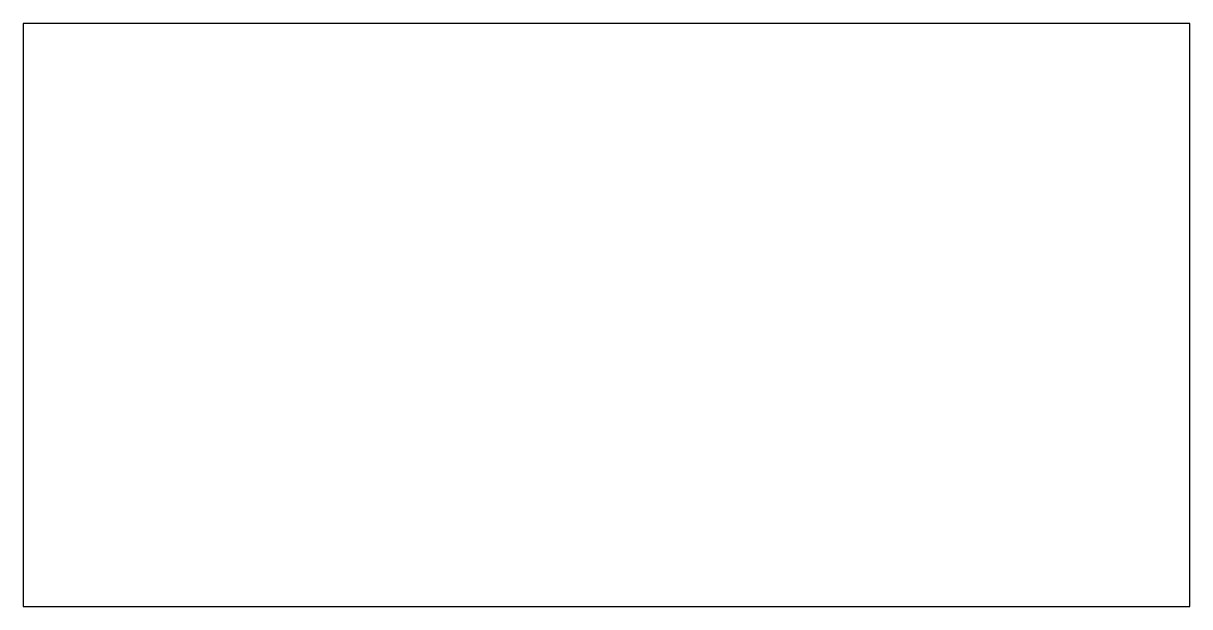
# Model space of a CAD drawing. Extents: x 0 to 24, y 0 to 12.
import ezdxf

# ---------------------------------------------------------------- set-up
doc = ezdxf.new("R2010")
doc.units = 0
doc.layers.add('LOYIHA', color=7, linetype='CONTINUOUS')

msp = doc.modelspace()

# ---------------------------------------------------------------- linework, layer by layer
at = {"layer": 'LOYIHA'}
msp.add_lwpolyline([(0, 0), (24, 0), (24, 12), (0, 12)], close=True, dxfattribs=at)

doc.saveas('drawing.dxf')
